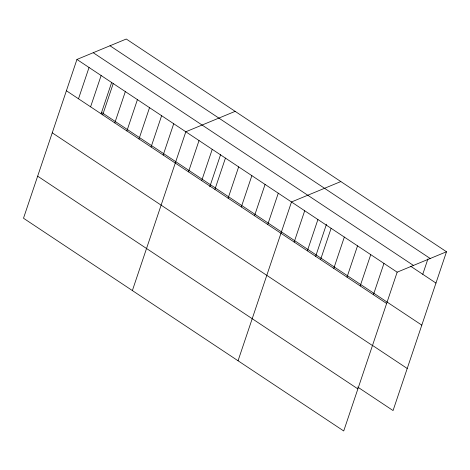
<?xml version="1.0" encoding="UTF-8"?>
<svg xmlns="http://www.w3.org/2000/svg" width="470" height="470" viewBox="0 0 470 470"><rect width="100%" height="100%" fill="white"/><g stroke="black" fill="none" stroke-linecap="round" stroke-linejoin="round"><path stroke-width="0.7" d="M76.939 59.449L23.5 218.239L343.723 430.972L397.162 272.177L446.5 251.761L126.277 39.028L76.939 59.449L397.162 272.177M78.502 98.788L89.036 67.486M90.598 106.825L101.132 75.523M101.121 113.781L111.696 82.35M102.695 114.856L113.229 83.56M114.798 122.893L125.331 91.597M126.894 130.93L137.428 99.628M138.991 138.967L149.525 107.665M151.087 147.004L161.621 115.702M163.184 155.041L173.718 123.739M132.375 290.572L185.814 131.776L235.153 111.355M188.493 171.856L199.027 140.554M201.701 180.627L212.234 149.325M209.767 186.796L220.571 154.677M214.908 189.404L225.441 158.102M228.12 198.181L238.654 166.879M241.327 206.953L251.861 175.651M254.54 215.73L265.074 184.428M267.747 224.501L278.281 193.205M238.049 360.772L291.488 201.977L340.826 181.561M294.167 242.056L304.701 210.754M307.374 250.827L317.908 219.531M315.67 256.309L326.474 224.214M320.581 259.605L331.115 228.303M333.794 268.382L344.328 237.08M347.001 277.153L357.535 245.851M360.214 285.93L370.748 254.628M373.421 294.708L383.955 263.406M422.759 274.286L427.906 258.982M446.5 251.761L393.061 410.551L357.635 387.016M109.992 45.766L430.22 258.5M93.219 52.711L413.447 265.438M410.751 266.308L435.966 283.063M101.585 112.4L421.807 325.134M66.405 90.751L386.628 303.479M372.393 345.344L407.22 368.48M52.246 132.822L372.469 345.55M37.659 176.168L357.882 388.902"/></g></svg>
